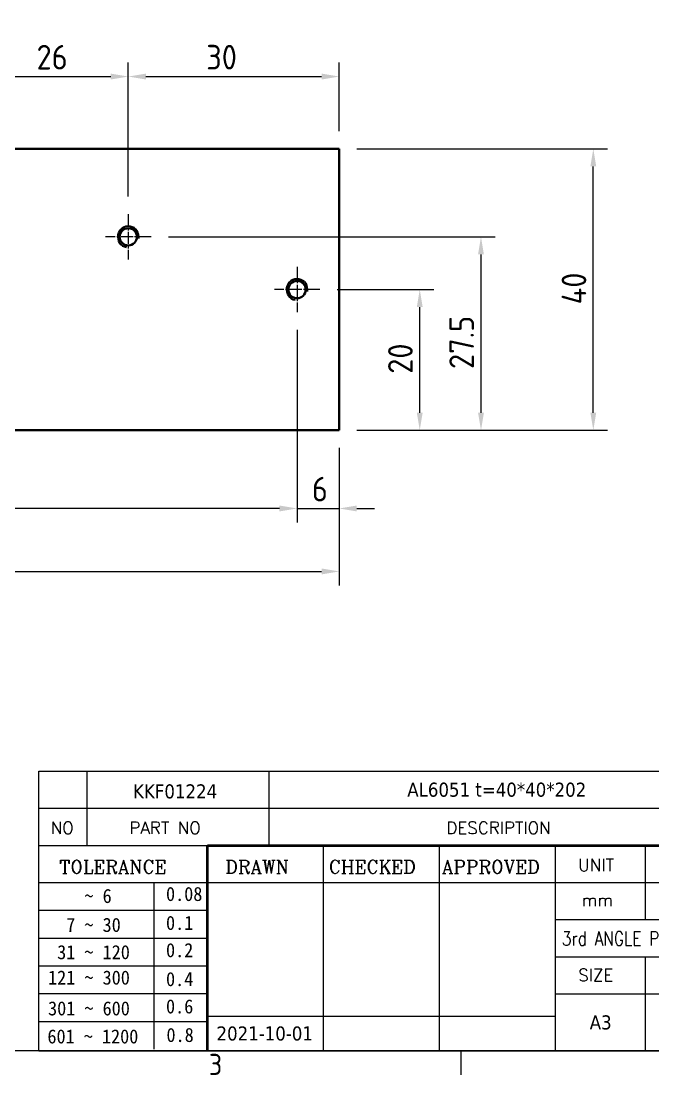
# Model space of a CAD drawing. Header units: millimetres. Extents: x 0 to 420, y 0 to 297.
# Drawn here: x 217.5 to 307.3, y 6.6 to 156.4 of the extents above; entities that cross this region are included whole.
import ezdxf
from ezdxf.enums import TextEntityAlignment as Align

# ---------------------------------------------------------------- set-up
doc = ezdxf.new("R2010")
doc.units = ezdxf.units.MM
doc.linetypes.add('CHAIN', pattern=[0.35429999999999995, 0.2362, -0.0295, 0.0591, -0.0295])
doc.layers.get('0').update_dxf_attribs({"color": 3, "lineweight": 25})
for name, color, linetype, lineweight in [('가시적인 것(ISO)', 3, 'Continuous', 40), ('가시적인 좁은 것(ISO)', 3, 'Continuous', 35), ('경계(ISO)', 7, 'Continuous', 25), ('제목(ISO)', 5, 'Continuous', 50), ('중심 표식(ISO)', 1, 'Continuous', 25), ('치수(ISO)', 2, 'Continuous', 25)]:
    doc.layers.add(name, color=color, linetype=linetype, lineweight=lineweight)
doc.styles.add('HAN_291', font='')
doc.styles.add('RC_284', font='ROMANC.shx')
doc.styles.add('RC_287', font='ROMANC.shx')
doc.styles.add('문자 텍스트_M2B', font='isocp.shx')
doc.styles.add('치수 텍스트_PSTEK_POSCO', font='isocp.shx')
doc.styles.add('텍스트 스타일198', font='tahoma.ttf')
doc.styles.add('텍스트 스타일333', font='ROMANC.shx', dxfattribs={"width": 0.800000011920929})
doc.styles.get('HAN_291').set_extended_font_data('GulimChe')
doc.dimstyles.new('치수_PSTEK_POSCO', dxfattribs={"dimtxt": 3.5, "dimasz": 2.5, "dimexe": 2, "dimexo": 2.5, "dimgap": 1, "dimtad": 1, "dimrnd": 1e-08, "dimdsep": 46, "dimtxsty": '치수 텍스트_PSTEK_POSCO', "dimcen": 0.09, "dimdle": 10, "dimclrd": 7, "dimclre": 7, "dimclrt": 2, "dimadec": 1, "dimazin": 2, "dimtfac": 1, "dimtmove": 0, "dimatfit": 3, "dimfxl": 0, "dimtolj": 1, "dimlwd": -1, "dimlwe": -1, "dimarcsym": 0})

# ---------------------------------------------------------------- blocks, each defined once
blk = doc.blocks.new('경계 Default Border')
at = {"layer": '경계(ISO)'}
blk.add_line((280, 10), (280, 6.599999666213989), dxfattribs=at)
at = {"layer": '경계(ISO)', "flags": 128}
blk.add_lwpolyline([(10, 10), (10, 287.0000076293945), (410, 287.0000076293945), (410, 10), (10, 10)], dxfattribs=at)
at = {"layer": '경계(ISO)', "color": 2, "insert": (244.1685395229535, 6.57139439638704), "char_height": 3.00000011920929, "attachment_point": 7, "style": '문자 텍스트_M2B'}
blk.add_mtext('3', dxfattribs=at)
blk = doc.blocks.new('제목 블록 PSTEK')
at = {"color": 180}
for p, q in [((182.475792979055, 11.79100474011392), (182.4757929790549, 51.56524660363496)), ((182.4757929790549, 51.56524660363496), (372.4757929537551, 51.56524660363496)), ((189.2651435055721, 51.56524660363496), (189.2651435055722, 41.00524660363494)), ((215.2152739891528, 41.00524660363494), (215.2152739891528, 51.56524660363496)), ((182.475792979055, 46.2852466036349), (372.4757929537551, 46.28524660363492)), ((182.475792979055, 41.00524660363493), (206.451475290024, 41.00524660363493)), ((222.9401812389276, 11.79100474011392), (222.9401812389276, 41.00524660363494)), ((239.4288871878316, 11.79100474011392), (239.4288871878316, 41.00524660363494)), ((255.9175931367356, 11.79100474011392), (255.9175931367356, 41.00524660363494)), ((268.6918866058747, 41.00524660363494), (268.6918866058747, 30.44524660363498)), ((182.475792979055, 35.72524660363497), (206.451475290024, 35.72524660363497)), ((198.8621818849491, 12.02524660363491), (198.8621818849491, 35.72524660363497)), ((206.451475290024, 35.72524660363497), (372.4757929537551, 35.72524660363497)), ((182.475792979055, 31.77524660363492), (206.451475290024, 31.77524660363492)), ((255.917593136736, 30.44524660363498), (372.4757929537552, 30.44524660363501)), ((182.475792979055, 27.82524660363487), (206.451475290024, 27.82524660363487)), ((255.9175931367359, 25.16524660363502), (372.4757929537552, 25.165246603635)), ((268.6918866058744, 25.16524660363502), (268.6918866058744, 11.79100474011392)), ((182.475792979055, 23.87524660363505), (206.451475290024, 23.87524660363505)), ((182.475792979055, 19.92524660363478), (206.451475290024, 19.92524660363478)), ((255.9175931367359, 19.88524660363481), (310.0881549537553, 19.88524660363481)), ((206.451475290024, 16.74100474011396), (255.9175931367359, 16.74100474011396)), ((182.475792979055, 15.97524660363496), (206.451475290024, 15.97524660363496)), ((182.475792979055, 11.79100474011392), (372.4757929537551, 11.79100474011389))]:
    blk.add_line(p, q, dxfattribs=at)
at = {"color": 7, "lineweight": 50}
for p, q in [((206.4514752900237, 11.79100474011392), (206.4514752900237, 41.00524660363494)), ((206.451475290024, 41.00524660363494), (372.4757929537551, 41.00524660363496))]:
    blk.add_line(p, q, dxfattribs=at)
at = {"layer": '제목(ISO)', "lineweight": 18}
blk.add_line((182.475792979055, 35.72500474011393), (182.475792979055, 11.79100474011392), dxfattribs=at)
at = {"color": 2}
for s, height, style, p in [('NO', 1.742399930953979, 'RC_284', (184.135398793432, 42.62317362549192)), ('PART NO', 1.742399930953979, 'RC_284', (195.3359407378685, 42.62317362549192)), ('DESCRIPTION', 1.742399930953979, 'RC_284', (240.4025565652523, 42.62317362549192)), ('UNIT', 1.742399930953979, 'RC_284', (259.1652673287452, 37.34317362549218)), (' TOLERANCE', 1.899999976158142, 'RC_287', (184.0872874387979, 37.00893196870329)), ('DRAWN', 1.899999976158142, 'RC_287', (208.9766620976279, 37.00893196870329)), ('CHECKED', 1.899999976158142, 'RC_287', (223.6856844514997, 37.00893196870329)), ('APPROVED', 1.899999976158142, 'RC_287', (239.7795453577791, 37.00893196870329)), ('    ~ 6', 2.000000029802322, 'HAN_291', (183.7721304966814, 32.8176515608431)), ('0.08', 2.000000029802322, 'HAN_291', (200.5467345600617, 33.09873600004101)), ('mm', 1.742399930953979, 'RC_284', (259.6505418159997, 32.3543089683787)), ('  7 ~ 30', 2.000000029802322, 'HAN_291', (183.7721304966814, 28.70538114822415)), ('0.1', 2.000000029802322, 'HAN_291', (200.5467345600617, 28.98646558742206)), ('0.2', 2.000000029802322, 'HAN_291', (200.5467345600617, 25.10736625836028)), (' 31 ~ 120', 2.000000029802322, 'HAN_291', (183.7721304966814, 24.82628181916237)), ('121 ~ 300', 2.000000029802322, 'HAN_291', (183.7721304966814, 21.21401206133254)), ('0.4', 2.000000029802322, 'HAN_291', (200.5467345600617, 20.99509650053045)), ('SIZE', 1.742399930953979, 'RC_284', (259.1652673287452, 21.69497768947366)), ('301 ~ 600', 2.000000029802322, 'HAN_291', (183.7721304966814, 16.83491273227077)), ('0.6', 2.000000029802322, 'HAN_291', (200.5467345600617, 17.11599717146868)), ('0.8', 2.000000029802322, 'HAN_291', (200.6097246063884, 13.05732192299702)), ('601 ~ 1200', 2.000000029802322, 'HAN_291', (183.6802025156883, 12.84759660881125))]:
    blk.add_text(s, height=height, dxfattribs=dict(at, style=style)).set_placement(p)
at = {"color": 2, "style": '텍스트 스타일333', "width": 0.7999999523162842}
blk.add_text('3rd ANGLE PROJ.', height=2.000000029802322, dxfattribs=at).set_placement((256.8430306642954, 26.76148381654429))
at = {"layer": '제목(ISO)', "color": 7, "style": '텍스트 스타일198'}
for tag, p in [('부품_번호_001', (195.8622329532824, 47.68004260673702)), ('설명_001', (234.8590239163635, 47.92245856837096)), ('재질_001', (290.6512612630799, 47.92591818687281)), ("3._Q'TY_001", (312.7051684940307, 47.92188863680521)), ('질량\\P3;_001', (350.3046145979153, 48.1643332325385)), ('1._MODEL_NAME_001', (332.0304049806628, 37.36524659519486)), ('제목_001', (333.5947322249449, 32.12134217035067)), ('부품_번호_001', (334.5214732065143, 26.8052465951949)), ('프로젝트_001', (272.0818791319837, 18.23307108588011)), ('시트_크기_001', (260.807090429518, 14.83812566343425)), ('프로젝트_002', (270.1409240123173, 14.76924511056395)), ('작성_날짜_001', (207.7280646059359, 13.26600473167383)), ('프로젝트_003', (287.0958636080007, 11.39427305645042))]:
    blk.add_attdef(tag, p, '', height=2.000000029802322, dxfattribs=at)
for tag, p in [('4._COLOR', (327.6805273250926, 48.92524660363493)), ('설계자', (214.6958282644759, 26.23312567187446)), ('점검자', (231.1845342133799, 26.23312567187446)), ('엔지니어링_승인자', (247.673240162284, 26.23312567187446)), ('점검_날짜', (231.1845342133799, 14.26600474011394)), ('엔지니어링_승인_날짜', (247.6732401622839, 14.26600474011394))]:
    blk.add_attdef(tag, text='', height=2.000000029802322, dxfattribs=at).set_placement(p, align=Align.MIDDLE_CENTER)
blk = doc.blocks.new('*D23')
at = {"layer": 'Defpoints', "color": 0, "transparency": 16777216}
for p in [(60.70508880099892, 98.22373462655284), (262.705088800999, 98.22373462655281), (262.705088800999, 78.1530793372206)]:
    blk.add_point(p, dxfattribs=at)
at = {"layer": '치수(ISO)', "color": 7, "transparency": 16777216}
for p, q in [((60.70508880099892, 95.72373462655284), (60.70508880099892, 76.1530793372206)), ((262.705088800999, 95.72373462655281), (262.705088800999, 76.1530793372206)), ((63.20508880099892, 78.1530793372206), (260.205088800999, 78.1530793372206))]:
    blk.add_line(p, q, dxfattribs=at)
for points in [[(63.20508880099892, 78.56974600388727), (63.20508880099892, 77.73641267055393), (60.70508880099892, 78.1530793372206)], [(260.205088800999, 78.56974600388727), (260.205088800999, 77.73641267055393), (262.705088800999, 78.1530793372206)]]:
    blk.add_solid(points, dxfattribs=at)
at = {"layer": '치수(ISO)', "color": 2, "transparency": 16777216, "insert": (158.4055464781643, 80.90342382540958), "char_height": 3.5, "attachment_point": 4, "style": '치수 텍스트_PSTEK_POSCO'}
blk.add_mtext('\\A1;202', dxfattribs=at)
blk = doc.blocks.new('*D24')
at = {"layer": 'Defpoints', "color": 0, "transparency": 16777216}
for p in [(262.705088800999, 138.2237346265528), (298.8405945978779, 138.2237346265528), (262.705088800999, 98.22373462655281)]:
    blk.add_point(p, dxfattribs=at)
at = {"layer": '치수(ISO)', "color": 7, "transparency": 16777216}
for p, q in [((265.205088800999, 138.2237346265528), (300.8405945978779, 138.2237346265528)), ((298.8405945978778, 100.7237346265528), (298.8405945978779, 135.7237346265528)), ((265.205088800999, 98.22373462655281), (300.8405945978778, 98.2237346265528))]:
    blk.add_line(p, q, dxfattribs=at)
for points in [[(298.4239279312112, 135.7237346265528), (299.2572612645446, 135.7237346265528), (298.8405945978779, 138.2237346265528)], [(298.4239279312112, 100.7237346265528), (299.2572612645445, 100.7237346265528), (298.8405945978778, 98.2237346265528)]]:
    blk.add_solid(points, dxfattribs=at)
at = {"layer": '치수(ISO)', "color": 2, "transparency": 16777216, "insert": (296.0905945978778, 116.1223566737969), "char_height": 3.5, "attachment_point": 4, "rotation": 90, "style": '치수 텍스트_PSTEK_POSCO'}
blk.add_mtext('\\A1;40', dxfattribs=at)
blk = doc.blocks.new('*D27')
at = {"layer": 'Defpoints', "color": 0, "transparency": 16777216}
for p in [(66.70508880099891, 114.9942346265529), (256.705088800999, 114.9942346265528), (66.70508880099891, 87.1068275396842)]:
    blk.add_point(p, dxfattribs=at)
at = {"layer": '치수(ISO)', "color": 7, "transparency": 16777216}
for p, q in [((66.70508880099891, 112.4942346265529), (66.70508880099891, 85.1068275396842)), ((256.705088800999, 112.4942346265528), (256.705088800999, 85.1068275396842)), ((254.205088800999, 87.1068275396842), (69.20508880099891, 87.1068275396842))]:
    blk.add_line(p, q, dxfattribs=at)
for points in [[(69.20508880099891, 87.52349420635088), (69.20508880099891, 86.69016087301753), (66.70508880099891, 87.1068275396842)], [(254.205088800999, 87.52349420635088), (254.205088800999, 86.69016087301753), (256.705088800999, 87.1068275396842)]]:
    blk.add_solid(points, dxfattribs=at)
at = {"layer": '치수(ISO)', "color": 2, "transparency": 16777216, "insert": (158.8975957698781, 89.8568275396842), "char_height": 3.5, "attachment_point": 4, "style": '치수 텍스트_PSTEK_POSCO'}
blk.add_mtext('\\A1;190', dxfattribs=at)
blk = doc.blocks.new('*D28')
at = {"layer": 'Defpoints', "color": 0, "transparency": 16777216}
for p in [(259.9345888009989, 118.2237346265528), (274.1577112509609, 118.2237346265528), (262.705088800999, 98.22373462655281)]:
    blk.add_point(p, dxfattribs=at)
at = {"layer": '치수(ISO)', "color": 7, "transparency": 16777216}
for p, q in [((262.4345888009989, 118.2237346265528), (276.1577112509609, 118.2237346265528)), ((274.1577112509609, 100.7237346265528), (274.1577112509609, 115.7237346265528)), ((265.205088800999, 98.22373462655281), (276.1577112509609, 98.22373462655281))]:
    blk.add_line(p, q, dxfattribs=at)
for points in [[(273.7410445842942, 115.7237346265528), (274.5743779176276, 115.7237346265528), (274.1577112509609, 118.2237346265528)], [(273.7410445842942, 100.7237346265528), (274.5743779176276, 100.7237346265528), (274.1577112509609, 98.22373462655281)]]:
    blk.add_solid(points, dxfattribs=at)
at = {"layer": '치수(ISO)', "color": 2, "transparency": 16777216, "insert": (271.4073667627719, 106.252917697419), "char_height": 3.5, "attachment_point": 4, "rotation": 90, "style": '치수 텍스트_PSTEK_POSCO'}
blk.add_mtext('\\A1;20', dxfattribs=at)
blk = doc.blocks.new('*D29')
at = {"layer": 'Defpoints', "color": 0, "transparency": 16777216}
for p in [(235.9345888009989, 125.7237346265528), (262.705088800999, 98.22373462655281), (282.8667703359692, 98.22373462655281)]:
    blk.add_point(p, dxfattribs=at)
at = {"layer": '치수(ISO)', "color": 7, "transparency": 16777216}
for p, q in [((238.4345888009989, 125.7237346265528), (284.8667703359692, 125.7237346265528)), ((282.8667703359692, 123.2237346265528), (282.8667703359692, 100.7237346265528)), ((265.205088800999, 98.22373462655281), (284.8667703359692, 98.22373462655281))]:
    blk.add_line(p, q, dxfattribs=at)
for points in [[(282.4501036693025, 123.2237346265528), (283.2834370026359, 123.2237346265528), (282.8667703359692, 125.7237346265528)], [(282.4501036693025, 100.7237346265528), (283.2834370026359, 100.7237346265528), (282.8667703359692, 98.22373462655281)]]:
    blk.add_solid(points, dxfattribs=at)
at = {"layer": '치수(ISO)', "color": 2, "transparency": 16777216, "insert": (280.1164258477802, 106.9318082767595), "char_height": 3.5, "attachment_point": 4, "rotation": 90, "style": '치수 텍스트_PSTEK_POSCO'}
blk.add_mtext('\\A1;27.5', dxfattribs=at)
blk = doc.blocks.new('*D30')
at = {"layer": 'Defpoints', "color": 0, "transparency": 16777216}
for p in [(256.705088800999, 114.9942346265528), (262.705088800999, 98.22373462655281), (262.705088800999, 87.1068275396842)]:
    blk.add_point(p, dxfattribs=at)
at = {"layer": '치수(ISO)', "color": 7, "transparency": 16777216}
for p, q in [((256.705088800999, 112.4942346265528), (256.705088800999, 85.1068275396842)), ((262.705088800999, 95.72373462655281), (262.705088800999, 85.1068275396842)), ((254.205088800999, 87.1068275396842), (251.705088800999, 87.1068275396842)), ((256.705088800999, 87.1068275396842), (262.705088800999, 87.1068275396842)), ((265.205088800999, 87.1068275396842), (267.705088800999, 87.1068275396842))]:
    blk.add_line(p, q, dxfattribs=at)
for points in [[(254.205088800999, 87.52349420635088), (254.205088800999, 86.69016087301753), (256.705088800999, 87.1068275396842)], [(265.205088800999, 87.52349420635088), (265.205088800999, 86.69016087301753), (262.705088800999, 87.1068275396842)]]:
    blk.add_solid(points, dxfattribs=at)
at = {"layer": '치수(ISO)', "color": 2, "transparency": 16777216, "insert": (258.8135533679281, 89.8568275396842), "char_height": 3.5, "attachment_point": 4, "style": '치수 텍스트_PSTEK_POSCO'}
blk.add_mtext('\\A1;6', dxfattribs=at)
blk = doc.blocks.new('*D37')
at = {"layer": 'Defpoints', "color": 0, "transparency": 16777216}
for p in [(232.705088800999, 148.5071983073234), (206.705088800999, 128.9532346265528), (232.705088800999, 128.9532346265528)]:
    blk.add_point(p, dxfattribs=at)
at = {"layer": '치수(ISO)', "color": 7, "transparency": 16777216}
for p, q in [((206.705088800999, 131.4532346265528), (206.705088800999, 150.5071983073234)), ((232.705088800999, 131.4532346265528), (232.705088800999, 150.5071983073234)), ((209.205088800999, 148.5071983073234), (230.205088800999, 148.5071983073234))]:
    blk.add_line(p, q, dxfattribs=at)
for points in [[(209.205088800999, 148.92386497399), (209.205088800999, 148.0905316406567), (206.705088800999, 148.5071983073234)], [(230.205088800999, 148.92386497399), (230.205088800999, 148.0905316406567), (232.705088800999, 148.5071983073234)]]:
    blk.add_solid(points, dxfattribs=at)
at = {"layer": '치수(ISO)', "color": 2, "transparency": 16777216, "insert": (219.658838800999, 151.2575427955123), "char_height": 3.5, "attachment_point": 4, "style": '치수 텍스트_PSTEK_POSCO'}
blk.add_mtext('\\A1;26', dxfattribs=at)
blk = doc.blocks.new('*D38')
at = {"layer": 'Defpoints', "color": 0, "transparency": 16777216}
for p in [(262.705088800999, 148.5071983073234), (262.705088800999, 138.2237346265528), (232.705088800999, 128.9532346265528)]:
    blk.add_point(p, dxfattribs=at)
at = {"layer": '치수(ISO)', "color": 7, "transparency": 16777216}
for p, q in [((232.705088800999, 131.4532346265528), (232.705088800999, 150.5071983073234)), ((262.705088800999, 140.7237346265528), (262.705088800999, 150.5071983073234)), ((235.205088800999, 148.5071983073234), (260.205088800999, 148.5071983073234))]:
    blk.add_line(p, q, dxfattribs=at)
for points in [[(235.205088800999, 148.92386497399), (235.205088800999, 148.0905316406567), (232.705088800999, 148.5071983073234)], [(260.205088800999, 148.92386497399), (260.205088800999, 148.0905316406567), (262.705088800999, 148.5071983073234)]]:
    blk.add_solid(points, dxfattribs=at)
at = {"layer": '치수(ISO)', "color": 2, "transparency": 16777216, "insert": (243.7887108482431, 151.2571983073234), "char_height": 3.5, "attachment_point": 4, "style": '치수 텍스트_PSTEK_POSCO'}
blk.add_mtext('\\A1;30', dxfattribs=at)

msp = doc.modelspace()

# ---------------------------------------------------------------- linework, layer by layer
at = {"layer": '가시적인 것(ISO)'}
for p, q in [((262.705088800999, 138.2237346265528), (60.70508880099894, 138.2237346265528)), ((262.705088800999, 98.2237346265528), (262.705088800999, 138.2237346265528)), ((60.70508880099894, 98.22373462655281), (262.705088800999, 98.2237346265528))]:
    msp.add_line(p, q, dxfattribs=at)
for centre in [(232.705088800999, 125.7237346265528), (256.705088800999, 118.2237346265528)]:
    msp.add_circle(centre, 1.2295, dxfattribs=at)
at = {"layer": '가시적인 좁은 것(ISO)'}
for centre, radius, start, end in [((232.705088800999, 125.7237346265528), 1.499999999999994, 350.0000000000028, 259.9999999999518), ((256.705088800999, 118.2237346265528), 1.499999999999995, 350.0000000000013, 259.9999999999504)]:
    msp.add_arc(centre, radius, start, end, dxfattribs=at)
at = {"layer": '중심 표식(ISO)', "linetype": 'CHAIN', "ltscale": 7.177188873291016}
for p, q in [((232.705088800999, 128.9532346265528), (232.705088800999, 122.4942346265528)), ((235.9345888009989, 125.7237346265528), (229.475588800999, 125.7237346265528)), ((256.705088800999, 121.4532346265528), (256.705088800999, 114.9942346265528)), ((259.9345888009989, 118.2237346265528), (253.475588800999, 118.2237346265528))]:
    msp.add_line(p, q, dxfattribs=at)

# ---------------------------------------------------------------- block references
msp.add_blockref('경계 Default Border', (0, 0))
ref = msp.add_blockref('제목 블록 PSTEK', (37.52420704624484, -1.791004740113895))
ref.add_attrib('시트_크기_001', 'A3', (298.3312974757628, 13.04712092332036), dxfattribs={"layer": '제목(ISO)', "color": 7, "height": 2.000000029802322, "style": '텍스트 스타일198'})
ref.add_attrib('작성_날짜_001', '2021-10-01', (245.2522716521808, 11.47499999155994), dxfattribs={"layer": '제목(ISO)', "color": 7, "height": 2.000000029802322, "style": '텍스트 스타일198'})
ref.add_attrib('설명_001', 'AL6051 t=40*40*202', (272.3832309626084, 46.13145382825707), dxfattribs={"layer": '제목(ISO)', "color": 7, "height": 2.000000029802322, "style": '텍스트 스타일198'})
ref.add_attrib('부품_번호_001', 'KKF01224', (233.3864399995273, 45.88903786662313), dxfattribs={"layer": '제목(ISO)', "color": 7, "height": 2.000000029802322, "style": '텍스트 스타일198'})

# ---------------------------------------------------------------- dimensions: what is measured, and where the dimension line sits
at = {"layer": '치수(ISO)', "color": 7}
for base, p1, p2, angle, override, picture, middle in [((232.705088800999, 148.5071983073234), (206.705088800999, 128.9532346265528), (232.705088800999, 128.9532346265528), 180, {"dimdec": 2, "dimtp": 0, "dimtm": -0, "dimtdec": 2, "dimtofl": 0, "dimatfit": 1}, '*D37', (221.715088800999, 148.5071983073234)), ((262.705088800999, 148.5071983073234), (232.705088800999, 128.9532346265528), (262.705088800999, 138.2237346265528), 180, {"dimdec": 2, "dimtp": 0, "dimtm": -0, "dimtdec": 2, "dimtofl": 0, "dimatfit": 1}, '*D38', (245.715088800999, 148.5071983073234)), ((298.8405945978779, 138.2237346265528), (262.705088800999, 98.22373462655281), (262.705088800999, 138.2237346265528), 90, {"dimdec": 2, "dimtp": 0, "dimtm": -0, "dimtdec": 2, "dimtofl": 0, "dimatfit": 1}, '*D24', (298.8405945978778, 118.2237346265528)), ((282.8667703359692, 98.22373462655281), (235.9345888009989, 125.7237346265528), (262.705088800999, 98.22373462655281), 90, {"dimdec": 2, "dimtp": 0, "dimtm": -0, "dimtdec": 2, "dimtofl": 0, "dimatfit": 1}, '*D29', (282.8667703359692, 110.7237346265528)), ((274.1577112509609, 118.2237346265528), (262.705088800999, 98.22373462655281), (259.9345888009989, 118.2237346265528), 270, {"dimdec": 2, "dimtp": 0, "dimtm": -0, "dimtdec": 2, "dimtofl": 0, "dimatfit": 1}, '*D28', (274.1577112509609, 108.2237346265528)), ((66.70508880099891, 87.1068275396842), (256.705088800999, 114.9942346265528), (66.70508880099891, 114.9942346265529), 180, {"dimdec": 2, "dimtp": 0, "dimtm": -0, "dimtdec": 2, "dimtofl": 0, "dimatfit": 1}, '*D27', (161.705088800999, 87.1068275396842)), ((262.705088800999, 87.1068275396842), (256.705088800999, 114.9942346265528), (262.705088800999, 98.22373462655281), 180, {"dimdec": 2, "dimtp": 0, "dimtm": -0, "dimtdec": 2, "dimtofl": 1, "dimatfit": 1}, '*D30', (259.705088800999, 87.1068275396842)), ((262.705088800999, 78.1530793372206), (60.70508880099892, 98.22373462655284), (262.705088800999, 98.22373462655281), 180, {"dimdec": 2, "dimtp": 0, "dimtm": -0, "dimtdec": 2, "dimtofl": 0, "dimatfit": 1}, '*D23', (161.705088800999, 78.1530793372206))]:
    dim = msp.add_linear_dim(base=base, p1=p1, p2=p2, angle=angle, dimstyle='치수_PSTEK_POSCO', override=override, dxfattribs=at)
    dim.commit()
    dim.dimension.update_dxf_attribs({"geometry": picture, "text_midpoint": middle, "dimtype": 160})

doc.saveas('drawing.dxf')
